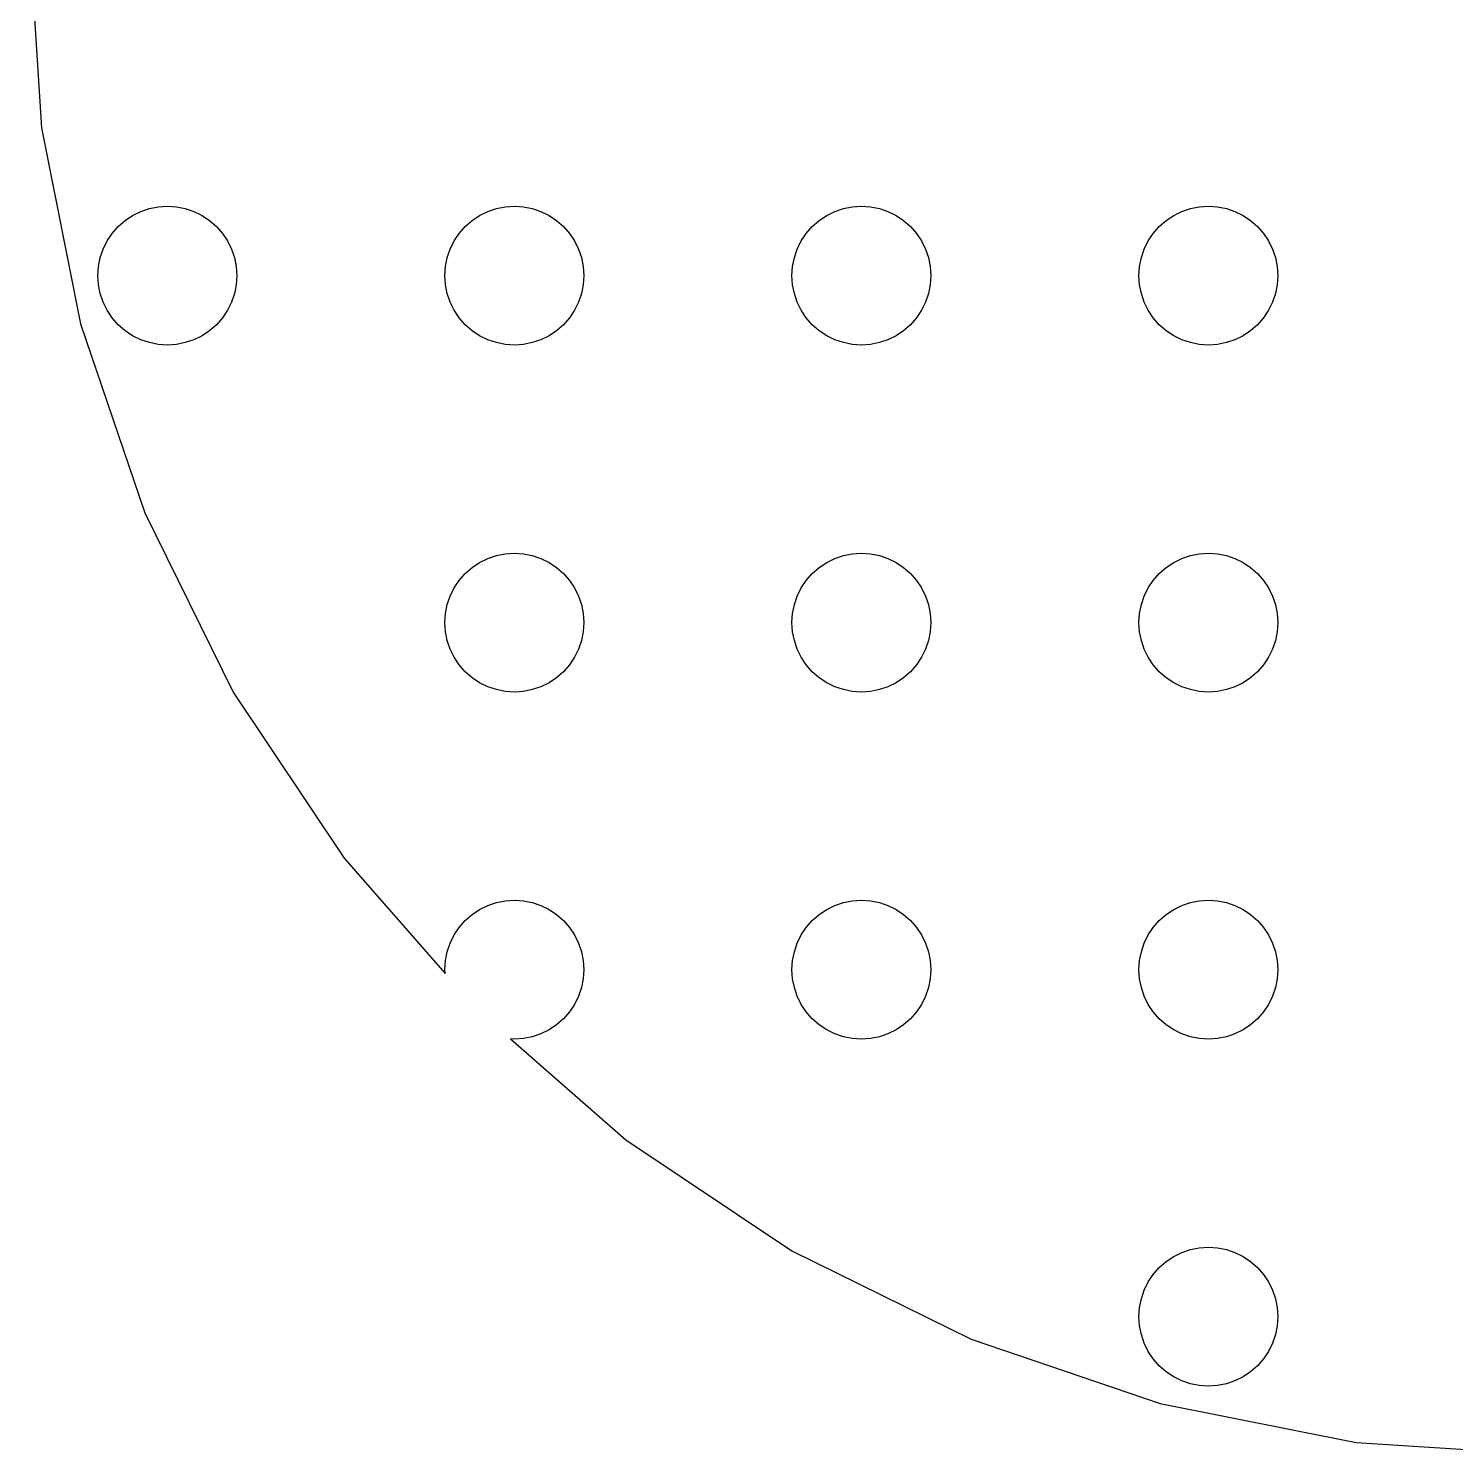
# Model space of a CAD drawing. Header units: metres. Extents: x -66 to 66, y -66 to 66.
# Drawn here: x -66 to -4.3, y -66 to -4.3 of the extents above; entities that cross this region are included whole.
import ezdxf

# ---------------------------------------------------------------- set-up
doc = ezdxf.new("R2010")
doc.units = ezdxf.units.M

msp = doc.modelspace()

# ---------------------------------------------------------------- linework, layer by layer
for p, q in [((-66, 0), (-65.4354, -8.61472)), ((-65.4354, -8.61472), (-63.7511, -17.082)), ((-61.5, -12.4019), (-61.148, -12.2283)), ((-61.148, -12.2283), (-60.7765, -12.1022)), ((-60.7765, -12.1022), (-60.3916, -12.0257)), ((-60.3916, -12.0257), (-60, -12)), ((-60, -12), (-59.6084, -12.0257)), ((-59.6084, -12.0257), (-59.2235, -12.1022)), ((-59.2235, -12.1022), (-58.8519, -12.2283)), ((-58.8519, -12.2283), (-58.5, -12.4019)), ((-46.5, -12.4019), (-46.148, -12.2283)), ((-46.148, -12.2283), (-45.7765, -12.1022)), ((-45.7765, -12.1022), (-45.3916, -12.0257)), ((-45.3916, -12.0257), (-45, -12)), ((-45, -12), (-44.6084, -12.0257)), ((-44.6084, -12.0257), (-44.2235, -12.1022)), ((-44.2235, -12.1022), (-43.8519, -12.2283)), ((-43.8519, -12.2283), (-43.5, -12.4019)), ((-31.5, -12.4019), (-31.148, -12.2283)), ((-31.148, -12.2283), (-30.7764, -12.1022)), ((-30.7764, -12.1022), (-30.3916, -12.0257)), ((-30.3916, -12.0257), (-30, -12)), ((-30, -12), (-29.6084, -12.0257)), ((-29.6084, -12.0257), (-29.2235, -12.1022)), ((-29.2235, -12.1022), (-28.8519, -12.2283)), ((-28.8519, -12.2283), (-28.5, -12.4019)), ((-16.5, -12.4019), (-16.148, -12.2283)), ((-16.148, -12.2283), (-15.7764, -12.1022)), ((-15.7764, -12.1022), (-15.3916, -12.0257)), ((-15.3916, -12.0257), (-15, -12)), ((-15, -12), (-14.6084, -12.0257)), ((-14.6084, -12.0257), (-14.2235, -12.1022)), ((-14.2235, -12.1022), (-13.8519, -12.2283)), ((-13.8519, -12.2283), (-13.5, -12.4019)), ((-62.3801, -13.1737), (-62.1213, -12.8787)), ((-62.1213, -12.8787), (-61.8263, -12.6199)), ((-61.8263, -12.6199), (-61.5, -12.4019)), ((-58.5, -12.4019), (-58.1737, -12.6199)), ((-58.1737, -12.6199), (-57.8787, -12.8787)), ((-57.8787, -12.8787), (-57.6199, -13.1737)), ((-47.3801, -13.1737), (-47.1213, -12.8787)), ((-47.1213, -12.8787), (-46.8263, -12.6199)), ((-46.8263, -12.6199), (-46.5, -12.4019)), ((-43.5, -12.4019), (-43.1737, -12.6199)), ((-43.1737, -12.6199), (-42.8787, -12.8787)), ((-42.8787, -12.8787), (-42.6199, -13.1737)), ((-32.3801, -13.1737), (-32.1213, -12.8787)), ((-32.1213, -12.8787), (-31.8263, -12.6199)), ((-31.8263, -12.6199), (-31.5, -12.4019)), ((-28.5, -12.4019), (-28.1737, -12.6199)), ((-28.1737, -12.6199), (-27.8787, -12.8787)), ((-27.8787, -12.8787), (-27.6199, -13.1737)), ((-17.3801, -13.1737), (-17.1213, -12.8787)), ((-17.1213, -12.8787), (-16.8263, -12.6199)), ((-16.8263, -12.6199), (-16.5, -12.4019)), ((-13.5, -12.4019), (-13.1737, -12.6199)), ((-13.1737, -12.6199), (-12.8787, -12.8787)), ((-12.8787, -12.8787), (-12.6199, -13.1737)), ((-62.7716, -13.8519), (-62.5981, -13.5)), ((-62.5981, -13.5), (-62.3801, -13.1737)), ((-57.6199, -13.1737), (-57.4019, -13.5)), ((-57.4019, -13.5), (-57.2284, -13.8519)), ((-47.7716, -13.8519), (-47.5981, -13.5)), ((-47.5981, -13.5), (-47.3801, -13.1737)), ((-42.6199, -13.1737), (-42.4019, -13.5)), ((-42.4019, -13.5), (-42.2284, -13.8519)), ((-32.7716, -13.8519), (-32.5981, -13.5)), ((-32.5981, -13.5), (-32.3801, -13.1737)), ((-27.6199, -13.1737), (-27.4019, -13.5)), ((-27.4019, -13.5), (-27.2283, -13.8519)), ((-17.7716, -13.8519), (-17.5981, -13.5)), ((-17.5981, -13.5), (-17.3801, -13.1737)), ((-12.6199, -13.1737), (-12.4019, -13.5)), ((-12.4019, -13.5), (-12.2283, -13.8519)), ((-62.8978, -14.2235), (-62.7716, -13.8519)), ((-57.2284, -13.8519), (-57.1022, -14.2235)), ((-47.8978, -14.2235), (-47.7716, -13.8519)), ((-42.2284, -13.8519), (-42.1022, -14.2235)), ((-32.8978, -14.2235), (-32.7716, -13.8519)), ((-27.2283, -13.8519), (-27.1022, -14.2235)), ((-17.8978, -14.2235), (-17.7716, -13.8519)), ((-12.2283, -13.8519), (-12.1022, -14.2235)), ((-63, -15), (-62.9743, -14.6084)), ((-62.9743, -14.6084), (-62.8978, -14.2235)), ((-57.1022, -14.2235), (-57.0257, -14.6084)), ((-57.0257, -14.6084), (-57, -15)), ((-48, -15), (-47.9743, -14.6084)), ((-47.9743, -14.6084), (-47.8978, -14.2235)), ((-42.1022, -14.2235), (-42.0257, -14.6084)), ((-42.0257, -14.6084), (-42, -15)), ((-33, -15), (-32.9743, -14.6084)), ((-32.9743, -14.6084), (-32.8978, -14.2235)), ((-27.1022, -14.2235), (-27.0257, -14.6084)), ((-27.0257, -14.6084), (-27, -15)), ((-18, -15), (-17.9743, -14.6084)), ((-17.9743, -14.6084), (-17.8978, -14.2235)), ((-12.1022, -14.2235), (-12.0257, -14.6084)), ((-12.0257, -14.6084), (-12, -15)), ((-62.9743, -15.3916), (-63, -15)), ((-62.8978, -15.7764), (-62.9743, -15.3916)), ((-57.0257, -15.3916), (-57.1022, -15.7764)), ((-57, -15), (-57.0257, -15.3916)), ((-47.9743, -15.3916), (-48, -15)), ((-47.8978, -15.7764), (-47.9743, -15.3916)), ((-42.0257, -15.3916), (-42.1022, -15.7764)), ((-42, -15), (-42.0257, -15.3916)), ((-32.9743, -15.3916), (-33, -15)), ((-32.8978, -15.7764), (-32.9743, -15.3916)), ((-27.0257, -15.3916), (-27.1022, -15.7764)), ((-27, -15), (-27.0257, -15.3916)), ((-17.9743, -15.3916), (-18, -15)), ((-17.8978, -15.7764), (-17.9743, -15.3916)), ((-12.0257, -15.3916), (-12.1022, -15.7764)), ((-12, -15), (-12.0257, -15.3916)), ((-62.7716, -16.148), (-62.8978, -15.7764)), ((-57.1022, -15.7764), (-57.2284, -16.148)), ((-47.7716, -16.148), (-47.8978, -15.7764)), ((-42.1022, -15.7764), (-42.2284, -16.148)), ((-32.7716, -16.148), (-32.8978, -15.7764)), ((-27.1022, -15.7764), (-27.2283, -16.148)), ((-17.7716, -16.148), (-17.8978, -15.7764)), ((-12.1022, -15.7764), (-12.2283, -16.148)), ((-62.5981, -16.5), (-62.7716, -16.148)), ((-62.3801, -16.8263), (-62.5981, -16.5)), ((-57.4019, -16.5), (-57.6199, -16.8263)), ((-57.2284, -16.148), (-57.4019, -16.5)), ((-47.5981, -16.5), (-47.7716, -16.148)), ((-47.3801, -16.8263), (-47.5981, -16.5)), ((-42.4019, -16.5), (-42.6199, -16.8263)), ((-42.2284, -16.148), (-42.4019, -16.5)), ((-32.5981, -16.5), (-32.7716, -16.148)), ((-32.3801, -16.8263), (-32.5981, -16.5)), ((-27.4019, -16.5), (-27.6199, -16.8263)), ((-27.2283, -16.148), (-27.4019, -16.5)), ((-17.5981, -16.5), (-17.7716, -16.148)), ((-17.3801, -16.8263), (-17.5981, -16.5)), ((-12.4019, -16.5), (-12.6199, -16.8263)), ((-12.2283, -16.148), (-12.4019, -16.5)), ((-63.7511, -17.082), (-60.976, -25.2571)), ((-62.1213, -17.1213), (-62.3801, -16.8263)), ((-61.8263, -17.3801), (-62.1213, -17.1213)), ((-57.8787, -17.1213), (-58.1737, -17.3801)), ((-57.6199, -16.8263), (-57.8787, -17.1213)), ((-47.1213, -17.1213), (-47.3801, -16.8263)), ((-46.8263, -17.3801), (-47.1213, -17.1213)), ((-42.8787, -17.1213), (-43.1737, -17.3801)), ((-42.6199, -16.8263), (-42.8787, -17.1213)), ((-32.1213, -17.1213), (-32.3801, -16.8263)), ((-31.8263, -17.3801), (-32.1213, -17.1213)), ((-27.8787, -17.1213), (-28.1737, -17.3801)), ((-27.6199, -16.8263), (-27.8787, -17.1213)), ((-17.1213, -17.1213), (-17.3801, -16.8263)), ((-16.8263, -17.3801), (-17.1213, -17.1213)), ((-12.8787, -17.1213), (-13.1737, -17.3801)), ((-12.6199, -16.8263), (-12.8787, -17.1213)), ((-61.5, -17.5981), (-61.8263, -17.3801)), ((-61.148, -17.7716), (-61.5, -17.5981)), ((-60.7765, -17.8978), (-61.148, -17.7716)), ((-58.8519, -17.7716), (-59.2235, -17.8978)), ((-58.5, -17.5981), (-58.8519, -17.7716)), ((-58.1737, -17.3801), (-58.5, -17.5981)), ((-46.5, -17.5981), (-46.8263, -17.3801)), ((-46.148, -17.7716), (-46.5, -17.5981)), ((-45.7765, -17.8978), (-46.148, -17.7716)), ((-43.8519, -17.7716), (-44.2235, -17.8978)), ((-43.5, -17.5981), (-43.8519, -17.7716)), ((-43.1737, -17.3801), (-43.5, -17.5981)), ((-31.5, -17.5981), (-31.8263, -17.3801)), ((-31.148, -17.7716), (-31.5, -17.5981)), ((-30.7764, -17.8978), (-31.148, -17.7716)), ((-28.8519, -17.7716), (-29.2235, -17.8978)), ((-28.5, -17.5981), (-28.8519, -17.7716)), ((-28.1737, -17.3801), (-28.5, -17.5981)), ((-16.5, -17.5981), (-16.8263, -17.3801)), ((-16.148, -17.7716), (-16.5, -17.5981)), ((-15.7764, -17.8978), (-16.148, -17.7716)), ((-13.8519, -17.7716), (-14.2235, -17.8978)), ((-13.5, -17.5981), (-13.8519, -17.7716)), ((-13.1737, -17.3801), (-13.5, -17.5981)), ((-60.3916, -17.9743), (-60.7765, -17.8978)), ((-60, -18), (-60.3916, -17.9743)), ((-59.6084, -17.9743), (-60, -18)), ((-59.2235, -17.8978), (-59.6084, -17.9743)), ((-45.3916, -17.9743), (-45.7765, -17.8978)), ((-45, -18), (-45.3916, -17.9743)), ((-44.6084, -17.9743), (-45, -18)), ((-44.2235, -17.8978), (-44.6084, -17.9743)), ((-30.3916, -17.9743), (-30.7764, -17.8978)), ((-30, -18), (-30.3916, -17.9743)), ((-29.6084, -17.9743), (-30, -18)), ((-29.2235, -17.8978), (-29.6084, -17.9743)), ((-15.3916, -17.9743), (-15.7764, -17.8978)), ((-15, -18), (-15.3916, -17.9743)), ((-14.6084, -17.9743), (-15, -18)), ((-14.2235, -17.8978), (-14.6084, -17.9743)), ((-60.976, -25.2571), (-57.1577, -33)), ((-46.148, -27.2283), (-45.7765, -27.1022)), ((-45.7765, -27.1022), (-45.3916, -27.0257)), ((-45.3916, -27.0257), (-45, -27)), ((-45, -27), (-44.6084, -27.0257)), ((-44.6084, -27.0257), (-44.2235, -27.1022)), ((-44.2235, -27.1022), (-43.8519, -27.2283)), ((-31.148, -27.2283), (-30.7764, -27.1022)), ((-30.7764, -27.1022), (-30.3916, -27.0257)), ((-30.3916, -27.0257), (-30, -27)), ((-30, -27), (-29.6084, -27.0257)), ((-29.6084, -27.0257), (-29.2235, -27.1022)), ((-29.2235, -27.1022), (-28.8519, -27.2283)), ((-16.148, -27.2283), (-15.7764, -27.1022)), ((-15.7764, -27.1022), (-15.3916, -27.0257)), ((-15.3916, -27.0257), (-15, -27)), ((-15, -27), (-14.6084, -27.0257)), ((-14.6084, -27.0257), (-14.2235, -27.1022)), ((-14.2235, -27.1022), (-13.8519, -27.2283)), ((-47.1213, -27.8787), (-46.8263, -27.6199)), ((-46.8263, -27.6199), (-46.5, -27.4019)), ((-46.5, -27.4019), (-46.148, -27.2283)), ((-43.8519, -27.2283), (-43.5, -27.4019)), ((-43.5, -27.4019), (-43.1737, -27.6199)), ((-43.1737, -27.6199), (-42.8787, -27.8787)), ((-32.1213, -27.8787), (-31.8263, -27.6199)), ((-31.8263, -27.6199), (-31.5, -27.4019)), ((-31.5, -27.4019), (-31.148, -27.2283)), ((-28.8519, -27.2283), (-28.5, -27.4019)), ((-28.5, -27.4019), (-28.1737, -27.6199)), ((-28.1737, -27.6199), (-27.8787, -27.8787)), ((-17.1213, -27.8787), (-16.8263, -27.6199)), ((-16.8263, -27.6199), (-16.5, -27.4019)), ((-16.5, -27.4019), (-16.148, -27.2283)), ((-13.8519, -27.2283), (-13.5, -27.4019)), ((-13.5, -27.4019), (-13.1737, -27.6199)), ((-13.1737, -27.6199), (-12.8787, -27.8787)), ((-47.5981, -28.5), (-47.3801, -28.1737)), ((-47.3801, -28.1737), (-47.1213, -27.8787)), ((-42.8787, -27.8787), (-42.6199, -28.1737)), ((-42.6199, -28.1737), (-42.4019, -28.5)), ((-32.5981, -28.5), (-32.3801, -28.1737)), ((-32.3801, -28.1737), (-32.1213, -27.8787)), ((-27.8787, -27.8787), (-27.6199, -28.1737)), ((-27.6199, -28.1737), (-27.4019, -28.5)), ((-17.5981, -28.5), (-17.3801, -28.1737)), ((-17.3801, -28.1737), (-17.1213, -27.8787)), ((-12.8787, -27.8787), (-12.6199, -28.1737)), ((-12.6199, -28.1737), (-12.4019, -28.5)), ((-47.8978, -29.2235), (-47.7716, -28.8519)), ((-47.7716, -28.8519), (-47.5981, -28.5)), ((-42.4019, -28.5), (-42.2284, -28.8519)), ((-42.2284, -28.8519), (-42.1022, -29.2235)), ((-32.8978, -29.2235), (-32.7716, -28.8519)), ((-32.7716, -28.8519), (-32.5981, -28.5)), ((-27.4019, -28.5), (-27.2283, -28.8519)), ((-27.2283, -28.8519), (-27.1022, -29.2235)), ((-17.8978, -29.2235), (-17.7716, -28.8519)), ((-17.7716, -28.8519), (-17.5981, -28.5)), ((-12.4019, -28.5), (-12.2283, -28.8519)), ((-12.2283, -28.8519), (-12.1022, -29.2235)), ((-47.9743, -29.6084), (-47.8978, -29.2235)), ((-42.1022, -29.2235), (-42.0257, -29.6084)), ((-32.9743, -29.6084), (-32.8978, -29.2235)), ((-27.1022, -29.2235), (-27.0257, -29.6084)), ((-17.9743, -29.6084), (-17.8978, -29.2235)), ((-12.1022, -29.2235), (-12.0257, -29.6084)), ((-48, -30), (-47.9743, -29.6084)), ((-47.9743, -30.3916), (-48, -30)), ((-42.0257, -29.6084), (-42, -30)), ((-42, -30), (-42.0257, -30.3916)), ((-33, -30), (-32.9743, -29.6084)), ((-32.9743, -30.3916), (-33, -30)), ((-27.0257, -29.6084), (-27, -30)), ((-27, -30), (-27.0257, -30.3916)), ((-18, -30), (-17.9743, -29.6084)), ((-17.9743, -30.3916), (-18, -30)), ((-12.0257, -29.6084), (-12, -30)), ((-12, -30), (-12.0257, -30.3916)), ((-47.8978, -30.7764), (-47.9743, -30.3916)), ((-47.7716, -31.148), (-47.8978, -30.7764)), ((-42.1022, -30.7764), (-42.2284, -31.148)), ((-42.0257, -30.3916), (-42.1022, -30.7764)), ((-32.8978, -30.7764), (-32.9743, -30.3916)), ((-32.7716, -31.148), (-32.8978, -30.7764)), ((-27.1022, -30.7764), (-27.2283, -31.148)), ((-27.0257, -30.3916), (-27.1022, -30.7764)), ((-17.8978, -30.7764), (-17.9743, -30.3916)), ((-17.7716, -31.148), (-17.8978, -30.7764)), ((-12.1022, -30.7764), (-12.2283, -31.148)), ((-12.0257, -30.3916), (-12.1022, -30.7764)), ((-47.5981, -31.5), (-47.7716, -31.148)), ((-42.2284, -31.148), (-42.4019, -31.5)), ((-32.5981, -31.5), (-32.7716, -31.148)), ((-27.2283, -31.148), (-27.4019, -31.5)), ((-17.5981, -31.5), (-17.7716, -31.148)), ((-12.2283, -31.148), (-12.4019, -31.5)), ((-47.3801, -31.8263), (-47.5981, -31.5)), ((-47.1213, -32.1213), (-47.3801, -31.8263)), ((-42.6199, -31.8263), (-42.8787, -32.1213)), ((-42.4019, -31.5), (-42.6199, -31.8263)), ((-32.3801, -31.8263), (-32.5981, -31.5)), ((-32.1213, -32.1213), (-32.3801, -31.8263)), ((-27.6199, -31.8263), (-27.8787, -32.1213)), ((-27.4019, -31.5), (-27.6199, -31.8263)), ((-17.3801, -31.8263), (-17.5981, -31.5)), ((-17.1213, -32.1213), (-17.3801, -31.8263)), ((-12.6199, -31.8263), (-12.8787, -32.1213)), ((-12.4019, -31.5), (-12.6199, -31.8263)), ((-46.8263, -32.3801), (-47.1213, -32.1213)), ((-46.5, -32.5981), (-46.8263, -32.3801)), ((-46.148, -32.7716), (-46.5, -32.5981)), ((-43.5, -32.5981), (-43.8519, -32.7716)), ((-43.1737, -32.3801), (-43.5, -32.5981)), ((-42.8787, -32.1213), (-43.1737, -32.3801)), ((-31.8263, -32.3801), (-32.1213, -32.1213)), ((-31.5, -32.5981), (-31.8263, -32.3801)), ((-31.148, -32.7716), (-31.5, -32.5981)), ((-28.5, -32.5981), (-28.8519, -32.7716)), ((-28.1737, -32.3801), (-28.5, -32.5981)), ((-27.8787, -32.1213), (-28.1737, -32.3801)), ((-16.8263, -32.3801), (-17.1213, -32.1213)), ((-16.5, -32.5981), (-16.8263, -32.3801)), ((-16.148, -32.7716), (-16.5, -32.5981)), ((-13.5, -32.5981), (-13.8519, -32.7716)), ((-13.1737, -32.3801), (-13.5, -32.5981)), ((-12.8787, -32.1213), (-13.1737, -32.3801)), ((-57.1577, -33), (-52.3613, -40.1783)), ((-45.7765, -32.8978), (-46.148, -32.7716)), ((-45.3916, -32.9743), (-45.7765, -32.8978)), ((-45, -33), (-45.3916, -32.9743)), ((-44.6084, -32.9743), (-45, -33)), ((-44.2235, -32.8978), (-44.6084, -32.9743)), ((-43.8519, -32.7716), (-44.2235, -32.8978)), ((-30.7764, -32.8978), (-31.148, -32.7716)), ((-30.3916, -32.9743), (-30.7764, -32.8978)), ((-30, -33), (-30.3916, -32.9743)), ((-29.6084, -32.9743), (-30, -33)), ((-29.2235, -32.8978), (-29.6084, -32.9743)), ((-28.8519, -32.7716), (-29.2235, -32.8978)), ((-15.7764, -32.8978), (-16.148, -32.7716)), ((-15.3916, -32.9743), (-15.7764, -32.8978)), ((-15, -33), (-15.3916, -32.9743)), ((-14.6084, -32.9743), (-15, -33)), ((-14.2235, -32.8978), (-14.6084, -32.9743)), ((-13.8519, -32.7716), (-14.2235, -32.8978)), ((-52.3613, -40.1783), (-47.9893, -45.1636)), ((-46.8263, -42.6199), (-46.5, -42.4019)), ((-46.5, -42.4019), (-46.148, -42.2284)), ((-46.148, -42.2284), (-45.7765, -42.1022)), ((-45.7765, -42.1022), (-45.3916, -42.0257)), ((-45.3916, -42.0257), (-45, -42)), ((-45, -42), (-44.6084, -42.0257)), ((-44.6084, -42.0257), (-44.2235, -42.1022)), ((-44.2235, -42.1022), (-43.8519, -42.2284)), ((-43.8519, -42.2284), (-43.5, -42.4019)), ((-43.5, -42.4019), (-43.1737, -42.6199)), ((-31.8263, -42.6199), (-31.5, -42.4019)), ((-31.5, -42.4019), (-31.148, -42.2284)), ((-31.148, -42.2284), (-30.7764, -42.1022)), ((-30.7764, -42.1022), (-30.3916, -42.0257)), ((-30.3916, -42.0257), (-30, -42)), ((-30, -42), (-29.6084, -42.0257)), ((-29.6084, -42.0257), (-29.2235, -42.1022)), ((-29.2235, -42.1022), (-28.8519, -42.2284)), ((-28.8519, -42.2284), (-28.5, -42.4019)), ((-28.5, -42.4019), (-28.1737, -42.6199)), ((-16.8263, -42.6199), (-16.5, -42.4019)), ((-16.5, -42.4019), (-16.148, -42.2284)), ((-16.148, -42.2284), (-15.7764, -42.1022)), ((-15.7764, -42.1022), (-15.3916, -42.0257)), ((-15.3916, -42.0257), (-15, -42)), ((-15, -42), (-14.6084, -42.0257)), ((-14.6084, -42.0257), (-14.2235, -42.1022)), ((-14.2235, -42.1022), (-13.8519, -42.2284)), ((-13.8519, -42.2284), (-13.5, -42.4019)), ((-13.5, -42.4019), (-13.1737, -42.6199)), ((-47.5981, -43.5), (-47.3801, -43.1737)), ((-47.3801, -43.1737), (-47.1213, -42.8787)), ((-47.1213, -42.8787), (-46.8263, -42.6199)), ((-43.1737, -42.6199), (-42.8787, -42.8787)), ((-42.8787, -42.8787), (-42.6199, -43.1737)), ((-42.6199, -43.1737), (-42.4019, -43.5)), ((-32.5981, -43.5), (-32.3801, -43.1737)), ((-32.3801, -43.1737), (-32.1213, -42.8787)), ((-32.1213, -42.8787), (-31.8263, -42.6199)), ((-28.1737, -42.6199), (-27.8787, -42.8787)), ((-27.8787, -42.8787), (-27.6199, -43.1737)), ((-27.6199, -43.1737), (-27.4019, -43.5)), ((-17.5981, -43.5), (-17.3801, -43.1737)), ((-17.3801, -43.1737), (-17.1213, -42.8787)), ((-17.1213, -42.8787), (-16.8263, -42.6199)), ((-13.1737, -42.6199), (-12.8787, -42.8787)), ((-12.8787, -42.8787), (-12.6199, -43.1737)), ((-12.6199, -43.1737), (-12.4019, -43.5)), ((-47.7716, -43.8519), (-47.5981, -43.5)), ((-42.4019, -43.5), (-42.2284, -43.8519)), ((-32.7716, -43.8519), (-32.5981, -43.5)), ((-27.4019, -43.5), (-27.2283, -43.8519)), ((-17.7716, -43.8519), (-17.5981, -43.5)), ((-12.4019, -43.5), (-12.2283, -43.8519)), ((-47.9743, -44.6084), (-47.8978, -44.2235)), ((-47.8978, -44.2235), (-47.7716, -43.8519)), ((-42.2284, -43.8519), (-42.1022, -44.2235)), ((-42.1022, -44.2235), (-42.0257, -44.6084)), ((-32.9743, -44.6084), (-32.8978, -44.2235)), ((-32.8978, -44.2235), (-32.7716, -43.8519)), ((-27.2283, -43.8519), (-27.1022, -44.2235)), ((-27.1022, -44.2235), (-27.0257, -44.6084)), ((-17.9743, -44.6084), (-17.8978, -44.2235)), ((-17.8978, -44.2235), (-17.7716, -43.8519)), ((-12.2283, -43.8519), (-12.1022, -44.2235)), ((-12.1022, -44.2235), (-12.0257, -44.6084)), ((-48, -45), (-47.9743, -44.6084)), ((-47.9893, -45.1636), (-48, -45)), ((-42.0257, -44.6084), (-42, -45)), ((-42, -45), (-42.0257, -45.3916)), ((-33, -45), (-32.9743, -44.6084)), ((-32.9743, -45.3916), (-33, -45)), ((-27.0257, -44.6084), (-27, -45)), ((-27, -45), (-27.0257, -45.3916)), ((-18, -45), (-17.9743, -44.6084)), ((-17.9743, -45.3916), (-18, -45)), ((-12.0257, -44.6084), (-12, -45)), ((-12, -45), (-12.0257, -45.3916)), ((-42.0257, -45.3916), (-42.1022, -45.7765)), ((-32.8978, -45.7765), (-32.9743, -45.3916)), ((-27.0257, -45.3916), (-27.1022, -45.7765)), ((-17.8978, -45.7765), (-17.9743, -45.3916)), ((-12.0257, -45.3916), (-12.1022, -45.7765)), ((-42.2284, -46.148), (-42.4019, -46.5)), ((-42.1022, -45.7765), (-42.2284, -46.148)), ((-32.7716, -46.148), (-32.8978, -45.7765)), ((-32.5981, -46.5), (-32.7716, -46.148)), ((-27.2283, -46.148), (-27.4019, -46.5)), ((-27.1022, -45.7765), (-27.2283, -46.148)), ((-17.7716, -46.148), (-17.8978, -45.7765)), ((-17.5981, -46.5), (-17.7716, -46.148)), ((-12.2283, -46.148), (-12.4019, -46.5)), ((-12.1022, -45.7765), (-12.2283, -46.148)), ((-42.6199, -46.8263), (-42.8787, -47.1213)), ((-42.4019, -46.5), (-42.6199, -46.8263)), ((-32.3801, -46.8263), (-32.5981, -46.5)), ((-32.1213, -47.1213), (-32.3801, -46.8263)), ((-27.6199, -46.8263), (-27.8787, -47.1213)), ((-27.4019, -46.5), (-27.6199, -46.8263)), ((-17.3801, -46.8263), (-17.5981, -46.5)), ((-17.1213, -47.1213), (-17.3801, -46.8263)), ((-12.6199, -46.8263), (-12.8787, -47.1213)), ((-12.4019, -46.5), (-12.6199, -46.8263)), ((-43.1737, -47.3801), (-43.5, -47.5981)), ((-42.8787, -47.1213), (-43.1737, -47.3801)), ((-31.8263, -47.3801), (-32.1213, -47.1213)), ((-31.5, -47.5981), (-31.8263, -47.3801)), ((-28.1737, -47.3801), (-28.5, -47.5981)), ((-27.8787, -47.1213), (-28.1737, -47.3801)), ((-16.8263, -47.3801), (-17.1213, -47.1213)), ((-16.5, -47.5981), (-16.8263, -47.3801)), ((-13.1737, -47.3801), (-13.5, -47.5981)), ((-12.8787, -47.1213), (-13.1737, -47.3801)), ((-45, -48), (-45.1636, -47.9893)), ((-45.1636, -47.9893), (-40.1783, -52.3613)), ((-44.6084, -47.9743), (-45, -48)), ((-44.2235, -47.8978), (-44.6084, -47.9743)), ((-43.8519, -47.7716), (-44.2235, -47.8978)), ((-43.5, -47.5981), (-43.8519, -47.7716)), ((-31.148, -47.7716), (-31.5, -47.5981)), ((-30.7764, -47.8978), (-31.148, -47.7716)), ((-30.3916, -47.9743), (-30.7764, -47.8978)), ((-30, -48), (-30.3916, -47.9743)), ((-29.6084, -47.9743), (-30, -48)), ((-29.2235, -47.8978), (-29.6084, -47.9743)), ((-28.8519, -47.7716), (-29.2235, -47.8978)), ((-28.5, -47.5981), (-28.8519, -47.7716)), ((-16.148, -47.7716), (-16.5, -47.5981)), ((-15.7764, -47.8978), (-16.148, -47.7716)), ((-15.3916, -47.9743), (-15.7764, -47.8978)), ((-15, -48), (-15.3916, -47.9743)), ((-14.6084, -47.9743), (-15, -48)), ((-14.2235, -47.8978), (-14.6084, -47.9743)), ((-13.8519, -47.7716), (-14.2235, -47.8978)), ((-13.5, -47.5981), (-13.8519, -47.7716)), ((-40.1783, -52.3613), (-33, -57.1577)), ((-33, -57.1577), (-25.2571, -60.976)), ((-16.5, -57.4019), (-16.148, -57.2284)), ((-16.148, -57.2284), (-15.7764, -57.1022)), ((-15.7764, -57.1022), (-15.3916, -57.0257)), ((-15.3916, -57.0257), (-15, -57)), ((-15, -57), (-14.6084, -57.0257)), ((-14.6084, -57.0257), (-14.2235, -57.1022)), ((-14.2235, -57.1022), (-13.8519, -57.2284)), ((-13.8519, -57.2284), (-13.5, -57.4019)), ((-17.3801, -58.1737), (-17.1213, -57.8787)), ((-17.1213, -57.8787), (-16.8263, -57.6199)), ((-16.8263, -57.6199), (-16.5, -57.4019)), ((-13.5, -57.4019), (-13.1737, -57.6199)), ((-13.1737, -57.6199), (-12.8787, -57.8787)), ((-12.8787, -57.8787), (-12.6199, -58.1737)), ((-17.7716, -58.8519), (-17.5981, -58.5)), ((-17.5981, -58.5), (-17.3801, -58.1737)), ((-12.6199, -58.1737), (-12.4019, -58.5)), ((-12.4019, -58.5), (-12.2283, -58.8519)), ((-17.8978, -59.2235), (-17.7716, -58.8519)), ((-12.2283, -58.8519), (-12.1022, -59.2235)), ((-18, -60), (-17.9743, -59.6084)), ((-17.9743, -59.6084), (-17.8978, -59.2235)), ((-12.1022, -59.2235), (-12.0257, -59.6084)), ((-12.0257, -59.6084), (-12, -60)), ((-17.9743, -60.3916), (-18, -60)), ((-17.8978, -60.7765), (-17.9743, -60.3916)), ((-12.0257, -60.3916), (-12.1022, -60.7765)), ((-12, -60), (-12.0257, -60.3916)), ((-25.2571, -60.976), (-17.082, -63.7511)), ((-17.7716, -61.148), (-17.8978, -60.7765)), ((-12.1022, -60.7765), (-12.2283, -61.148)), ((-17.5981, -61.5), (-17.7716, -61.148)), ((-17.3801, -61.8263), (-17.5981, -61.5)), ((-12.4019, -61.5), (-12.6199, -61.8263)), ((-12.2283, -61.148), (-12.4019, -61.5)), ((-17.1213, -62.1213), (-17.3801, -61.8263)), ((-16.8263, -62.3801), (-17.1213, -62.1213)), ((-12.8787, -62.1213), (-13.1737, -62.3801)), ((-12.6199, -61.8263), (-12.8787, -62.1213)), ((-16.5, -62.5981), (-16.8263, -62.3801)), ((-16.148, -62.7716), (-16.5, -62.5981)), ((-15.7764, -62.8978), (-16.148, -62.7716)), ((-15.3916, -62.9743), (-15.7764, -62.8978)), ((-14.2235, -62.8978), (-14.6084, -62.9743)), ((-13.8519, -62.7716), (-14.2235, -62.8978)), ((-13.5, -62.5981), (-13.8519, -62.7716)), ((-13.1737, -62.3801), (-13.5, -62.5981)), ((-15, -63), (-15.3916, -62.9743)), ((-14.6084, -62.9743), (-15, -63)), ((-17.082, -63.7511), (-8.61472, -65.4354)), ((-8.61472, -65.4354), (0, -66))]:
    msp.add_line(p, q)

doc.saveas('drawing.dxf')
